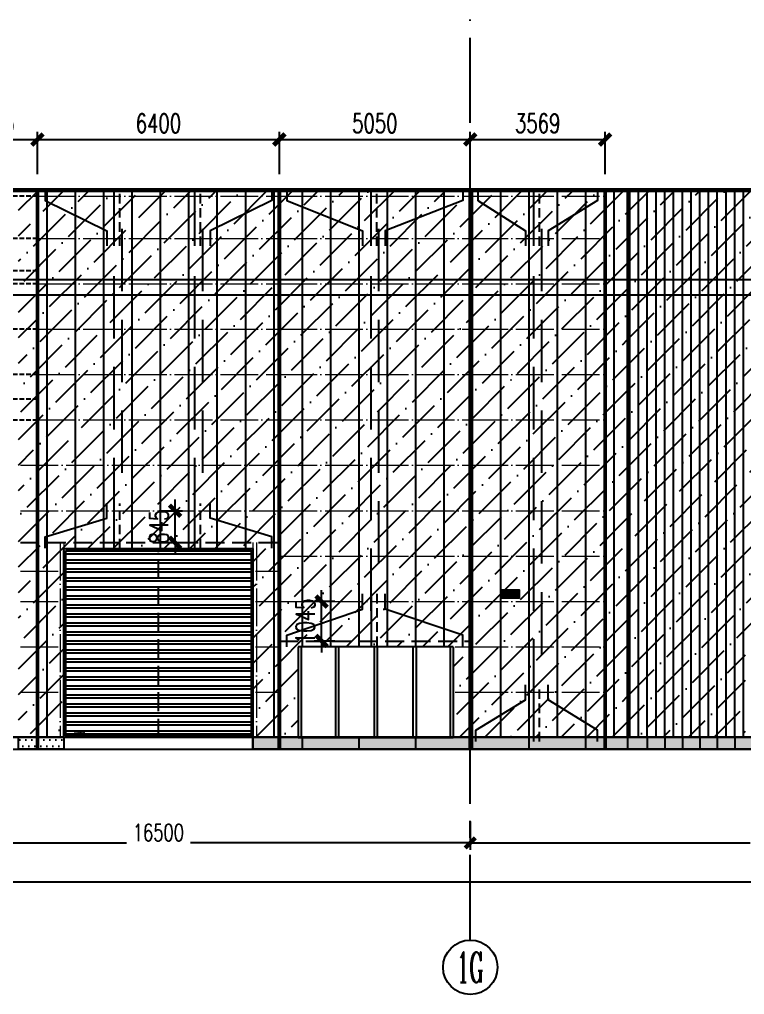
# Model space of a CAD drawing. Extents: x -2072575 to 87763, y -155913 to 742026.
# Drawn here: x -1967765 to -1948584, y 501003 to 526778 of the extents above; entities that cross this region are included whole.
import ezdxf
from ezdxf.enums import TextEntityAlignment as Align

# ---------------------------------------------------------------- set-up
doc = ezdxf.new("R2010")
doc.units = 0
doc.header["$LTSCALE"] = 1000
for name, pattern in [('20剖面图$0$DASH', [0.35, 0.25, -0.1]), ('__DASH', [0.35, 0.25, -0.1]), ('CENTER', [2, 1.25, -0.25, 0.25, -0.25]), ('CENTER2', [28.575, 19.05, -3.175, 3.175, -3.175]), ('DASHED', [0.75, 0.5, -0.25]), ('DOT', [0.25, 0, -0.25]), ('DOTE', [2.42, 2, -0.2, 0.02, -0.2]), ('HIDDEN2', [0.1875, 0.125, -0.0625])]:
    doc.linetypes.add(name, pattern=pattern)
doc.layers.get('Defpoints').update_dxf_attribs({"color": 210})
for name, color, linetype in [('!ZN1-填充-8', 8, 'Continuous'), ('112铝材投影', 112, 'Continuous'), ('12圆钢+30钢套管撑杆', 3, 'Continuous'), ('12圆钢斜拉条', 30, 'Continuous'), ('12圆钢直拉条', 22, 'Continuous'), ('250×150×4.5×8 H型钢', 3, 'HIDDEN2'), ('3符号', 3, 'Continuous'), ('3铝板幕墙', 3, 'Continuous'), ('4玻璃幕墙', 4, 'Continuous'), ('60x60x5钢方管', 6, '20剖面图$0$DASH'), ('A-AXIS-DOTE', 14, 'DOTE'), ('A-AXIS-DP', 126, 'Continuous'), ('A-HATCH-2', 251, 'Continuous'), ('A-LIN-V', 9, 'Continuous'), ('A-门窗表显示尺寸', 160, 'Continuous'), ('AS-WALL', 40, 'Continuous'), ('DIM', 173, 'Continuous'), ('DOT', 8, 'DOT'), ('DOTE', 1, 'CENTER'), ('压型钢板', 23, 'Continuous')]:
    doc.layers.add(name, color=color, linetype=linetype)
doc.layers.add('冷弯薄壁C型钢 250x75x20x3.0', color=51, linetype='DOTE', lineweight=0)
doc.layers.add('梁', color=4, linetype='Continuous', lineweight=18)
doc.styles.add('_TCH_AXIS', font='COMPLEX', dxfattribs={"bigfont": 'GBCBIG'})
doc.styles.add('A-STANDARD', font='SIMPLEX', dxfattribs={"bigfont": 'GBCBIG'})
doc.styles.add('DHTEXT-1', font='romans.shx', dxfattribs={"width": 0.7, "bigfont": 'chinese.shx'})
doc.dimstyles.new('ZN180', dxfattribs={"dimscale": 180, "dimtxt": 2.5, "dimasz": 1.5, "dimexe": 1, "dimexo": 2, "dimgap": 0.9, "dimtad": 1, "dimdec": 0, "dimdsep": 46, "dimtxsty": 'DHTEXT-1', "dimblk": 'ARCHTICK', "dimcen": 2.5, "dimclrd": 173, "dimclre": 173, "dimclrt": 7, "dimazin": 2, "dimtfac": 1, "dimtdec": 0, "dimtix": 1, "dimtmove": 2, "dimatfit": 3, "dimfxl": 0, "dimarcsym": 0})
doc.dimstyles.new('ZN200', dxfattribs={"dimscale": 200, "dimtxt": 2.5, "dimasz": 1.5, "dimexe": 1, "dimexo": 2, "dimgap": 0.9, "dimtad": 1, "dimdec": 0, "dimdsep": 46, "dimtxsty": 'DHTEXT-1', "dimblk": 'ARCHTICK', "dimcen": 2.5, "dimclrd": 173, "dimclre": 173, "dimclrt": 7, "dimazin": 2, "dimtfac": 1, "dimtdec": 0, "dimtix": 1, "dimtmove": 2, "dimatfit": 3, "dimfxl": 0, "dimtolj": 1, "dimtzin": 0, "dimarcsym": 0})
pattern_1 = [(0, (2053939.9, -507792.86), (79.375, 158.75), [0, -158.75])]
pattern_2 = [(45, (2053939.9, -503214.68), (252.5697, 926.08891), [1190.625, -238.125, 0, -238.125])]

# ---------------------------------------------------------------- blocks, each defined once
blk = doc.blocks.new('_ArchTick')
at = {"color": 0, "linetype": 'ByBlock', "const_width": 0.4}
blk.add_lwpolyline([(-0.5, -0.5), (0.5, 0.5)], dxfattribs=at)
blk = doc.blocks.new('*D1727')
at = {"layer": 'Defpoints', "color": 0, "ltscale": 1800, "transparency": 16777216}
for p in [(-800, -1855), (125700, -1855), (125700, -3824)]:
    blk.add_point(p, dxfattribs=at)
at = {"layer": 'DIM', "color": 173, "linetype": 'ByBlock', "lineweight": -2, "ltscale": 1800, "transparency": 16777216}
for p, q in [((-800, -2215), (-800, -4004)), ((125700, -2215), (125700, -4004)), ((-800, -3824), (61456, -3824)), ((125700, -3824), (63445, -3824))]:
    blk.add_line(p, q, dxfattribs=at)
at = {"layer": 'DIM', "color": 173, "lineweight": -2, "ltscale": 1800, "transparency": 16777216, "xscale": 270, "yscale": 270, "zscale": 270, "rotation": 180}
blk.add_blockref('_ArchTick', (-800, -3824), dxfattribs=at)
at = {"layer": 'DIM', "color": 173, "lineweight": -2, "ltscale": 1800, "transparency": 16777216, "xscale": 270, "yscale": 270, "zscale": 270}
blk.add_blockref('_ArchTick', (125700, -3824), dxfattribs=at)
at = {"layer": 'DIM', "color": 7, "ltscale": 1800, "transparency": 16777216, "insert": (62450, -3549), "char_height": 450, "attachment_point": 5, "style": 'DHTEXT-1'}
blk.add_mtext('126500', dxfattribs=at)
blk = doc.blocks.new('*D1735')
at = {"layer": 'Defpoints', "color": 0, "ltscale": 1800, "transparency": 16777216}
for p in [(98100, -1855), (114600, -1855), (114600, -2784)]:
    blk.add_point(p, dxfattribs=at)
at = {"layer": 'DIM', "color": 173, "linetype": 'ByBlock', "lineweight": -2, "ltscale": 1800, "transparency": 16777216}
for p, q in [((98100, -2215), (98100, -2964)), ((114600, -2215), (114600, -2964)), ((98100, -2784), (105506, -2784)), ((114600, -2784), (107195, -2784))]:
    blk.add_line(p, q, dxfattribs=at)
at = {"layer": 'DIM', "color": 173, "lineweight": -2, "ltscale": 1800, "transparency": 16777216, "xscale": 270, "yscale": 270, "zscale": 270, "rotation": 180}
blk.add_blockref('_ArchTick', (98100, -2784), dxfattribs=at)
at = {"layer": 'DIM', "color": 173, "lineweight": -2, "ltscale": 1800, "transparency": 16777216, "xscale": 270, "yscale": 270, "zscale": 270}
blk.add_blockref('_ArchTick', (114600, -2784), dxfattribs=at)
at = {"layer": 'DIM', "color": 7, "ltscale": 1800, "transparency": 16777216, "insert": (106350, -2509), "char_height": 450, "attachment_point": 5, "style": 'DHTEXT-1'}
blk.add_mtext('16500', dxfattribs=at)
blk = doc.blocks.new('*D1736')
at = {"layer": 'Defpoints', "color": 0, "ltscale": 1800, "transparency": 16777216}
for p in [(81600, -1855), (98100, -1855), (98100, -2784)]:
    blk.add_point(p, dxfattribs=at)
at = {"layer": 'DIM', "color": 173, "linetype": 'ByBlock', "lineweight": -2, "ltscale": 1800, "transparency": 16777216}
for p, q in [((81600, -2215), (81600, -2964)), ((98100, -2215), (98100, -2964)), ((81600, -2784), (89006, -2784)), ((98100, -2784), (90695, -2784))]:
    blk.add_line(p, q, dxfattribs=at)
at = {"layer": 'DIM', "color": 173, "lineweight": -2, "ltscale": 1800, "transparency": 16777216, "xscale": 270, "yscale": 270, "zscale": 270, "rotation": 180}
blk.add_blockref('_ArchTick', (81600, -2784), dxfattribs=at)
at = {"layer": 'DIM', "color": 173, "lineweight": -2, "ltscale": 1800, "transparency": 16777216, "xscale": 270, "yscale": 270, "zscale": 270}
blk.add_blockref('_ArchTick', (98100, -2784), dxfattribs=at)
at = {"layer": 'DIM', "color": 7, "ltscale": 1800, "transparency": 16777216, "insert": (89850, -2509), "char_height": 450, "attachment_point": 5, "style": 'DHTEXT-1'}
blk.add_mtext('16500', dxfattribs=at)
blk = doc.blocks.new('卓越-轴号')
blk.add_circle((0, 0), 4)
at = {"color": 0, "style": '_TCH_AXIS', "width": 1.041667, "flags": 8}
blk.add_attdef('A', text='', height=4.48, dxfattribs=at).set_placement((-2, -2.24), (2, -2.24), align=Align.FIT)
blk = doc.blocks.new('20250915085932')
at = {"layer": '!ZN1-填充-8'}
h = blk.add_hatch(dxfattribs=at)
h.set_pattern_fill('ANSI36', color=252, scale=300, style=0)
h.set_pattern_definition(pattern_2)
h.paths.add_polyline_path([(102262, 12), (97650, 12), (93550, 12), (93550, 0), (97650, 0), (97650, 2400), (93550, 2400), (93550, 12), (92350, 12), (92350, 5000), (87350, 5000), (87350, 12), (86150, 12), (86150, 14450), (102262, 14450)])
h = blk.add_hatch(dxfattribs=at)
h.set_pattern_fill('ANSI36', color=252, scale=300, style=0)
h.set_pattern_definition(pattern_2)
h.paths.add_polyline_path([(106491, 2400), (105995, 0), (105381, 0), (105381, 2400)], flags=17)
h.paths.add_polyline_path([(125700, 1200), (125700, 2400), (125531, 2400), (125531, 1200), (106491, 1200), (106491, 2400), (125700, 2400), (125700, 14450), (102262, 14450), (102262, 0), (102257, 0), (102262, 12), (125700, 12)])
at = {"layer": '!ZN1-填充-8', "ltscale": 3000}
h = blk.add_hatch(dxfattribs=at)
h.set_pattern_fill('PLAST', color=252, scale=20)
h.set_pattern_definition([(0, (1763880.164, -516237.45), (0, 63.5), []), (0, (1763880.164, -516229.515), (0, 63.5), []), (0, (1763880.164, -516221.58), (0, 63.5), [])])
h.paths.add_polyline_path([(98930, 3730), (99370, 3730), (99370, 3870), (98930, 3870)])
at = {"layer": '!ZN1-填充-8'}
h = blk.add_hatch(dxfattribs=at)
h.set_pattern_fill('DOTS', color=252, scale=100, style=0)
h.set_pattern_definition(pattern_1)
h.paths.add_polyline_path([(86150, 12), (87350, 12), (87350, -300), (86150, -300)])
h = blk.add_hatch(dxfattribs=at)
h.set_pattern_fill('DOTS', color=252, scale=100, style=0)
h.set_pattern_definition(pattern_1)
h.paths.add_polyline_path([(92350, 12), (125700, 12), (125700, -300), (92350, -300)])
at = {"layer": 'A-HATCH-2'}
h = blk.add_hatch(dxfattribs=at)
h.set_pattern_fill('ANSI32', color=252, scale=50, angle=45)
h.set_pattern_definition([(180, (1730830.16, -517237.45), (-1e-14, -238.125), []), (180, (1730750.8, -517158.08), (-1e-14, -238.125), [])])
h.paths.add_polyline_path([(87400, 4950), (92300, 4950), (92300, 50), (87400, 50)])
at = {"layer": '112铝材投影', "color": 252}
for points in [[(98900, 3700), (99400, 3700), (99400, 3900), (98900, 3900)], [(98930, 3730), (99370, 3730), (99370, 3870), (98930, 3870)]]:
    blk.add_lwpolyline(points, close=True, dxfattribs=at)
at = {"layer": '3铝板幕墙', "color": 252, "ltscale": 10}
for p, q in [((87350, 12), (15100, 12)), ((125700, 12), (92350, 12))]:
    blk.add_line(p, q, dxfattribs=at)
at = {"layer": '3铝板幕墙', "color": 252, "ltscale": 2000}
for p, q in [((87350, 12), (87350, -300)), ((92350, 12), (92350, -300)), ((93650, 12), (93650, -300)), ((95150, 12), (95150, -300)), ((96650, 12), (96650, -300)), ((98150, 12), (98150, -300)), ((99650, 12), (99650, -300)), ((101150, 12), (101150, -300)), ((102262, 12), (102262, -300)), ((102785, 12), (102785, -300)), ((103248, 12), (103248, -300)), ((103711, 12), (103711, -300)), ((104174, 12), (104174, -300)), ((104636, 12), (104636, -300)), ((105099, 12), (105099, -300))]:
    blk.add_line(p, q, dxfattribs=at)
for points in [[(86150, 12), (87350, 12), (87350, -300), (86150, -300)], [(92350, 12), (125700, 12), (125700, -300), (92350, -300)]]:
    blk.add_lwpolyline(points, close=True, dxfattribs=at)
at = {"layer": '4玻璃幕墙', "color": 252, "ltscale": 1.5}
for p, q in [((93550, 2400), (93550, 0)), ((97650, 2400), (93550, 2400)), ((93630, 2400), (93630, 0)), ((94535, 2400), (94535, 0)), ((94615, 2400), (94615, 0)), ((95560, 2400), (95560, 0)), ((95640, 2400), (95640, 0)), ((96585, 2400), (96585, 0)), ((96665, 2400), (96665, 0)), ((97570, 2400), (97570, 0)), ((97650, 2400), (97650, 0)), ((93550, 0), (97650, 0))]:
    blk.add_line(p, q, dxfattribs=at)
at = {"layer": 'A-AXIS-DOTE', "color": 252, "linetype": '__DASH', "ltscale": 2}
blk.add_line((89850, 0), (89850, 5000), dxfattribs=at)
at = {"layer": 'A-LIN-V', "color": 252}
for p, q in [((15200, 14500), (125700, 14500)), ((15200, 14450), (125700, 14450)), ((102262, 14500), (102262, -300)), ((87350, 0), (87350, -300)), ((92350, 0), (92350, -300))]:
    blk.add_line(p, q, dxfattribs=at)
blk.add_lwpolyline([(87350, 5000), (92350, 5000), (92350, 0), (87350, 0)], close=True, dxfattribs=at)
at = {"layer": 'A-门窗表显示尺寸', "color": 252}
blk.add_lwpolyline([(87400, 4950), (92300, 4950), (92300, 50), (87400, 50)], close=True, dxfattribs=at)
at = {"layer": '压型钢板', "color": 252, "ltscale": 10}
for p, q in [((86900, 14500), (86900, 12)), ((87650, 14500), (87650, 5000)), ((88400, 14500), (88400, 5000)), ((89150, 14500), (89150, 5000)), ((89900, 14500), (89900, 5000)), ((90650, 14500), (90650, 5000)), ((91400, 14500), (91400, 5000)), ((92150, 14500), (92150, 5000)), ((92900, 14500), (92900, 12)), ((93650, 14500), (93650, 2400)), ((94400, 14500), (94400, 2400)), ((95150, 14500), (95150, 2400)), ((95900, 14500), (95900, 2400)), ((96650, 14500), (96650, 2400)), ((97400, 14500), (97400, 2400)), ((98150, 14500), (98150, 12)), ((98900, 14500), (98900, 12)), ((99650, 14500), (99650, 12)), ((100400, 14500), (100400, 12)), ((101150, 14500), (101150, 12)), ((101900, 14500), (101900, 12)), ((102262, 12), (102262, 14500)), ((102262, 12), (102262, 14500)), ((102322, 12), (102322, 14500)), ((102553, 12), (102553, 14500)), ((102785, 12), (102785, 14500)), ((103016, 12), (103016, 14500)), ((103248, 12), (103248, 14500)), ((103479, 12), (103479, 14500)), ((103711, 12), (103711, 14500)), ((103942, 12), (103942, 14500)), ((104174, 12), (104174, 14500)), ((104405, 12), (104405, 14500)), ((104636, 12), (104636, 14500)), ((104868, 12), (104868, 14500)), ((105099, 12), (105099, 14500)), ((105331, 12), (105331, 14500))]:
    blk.add_line(p, q, dxfattribs=at)
at = {"layer": 'A-门窗表显示尺寸', "color": 252, "style": 'A-STANDARD', "width": 0.705882}
blk.add_text('JLM5050', height=59.5, dxfattribs=at).set_placement((87600, 80))
blk = doc.blocks.new('A$C9759542a')
at = {"layer": '3铝板幕墙', "ltscale": 1000}
blk.add_blockref('20250915085932', (0, 0), dxfattribs=at)
blk = doc.blocks.new('*D3343')
at = {"layer": 'Defpoints', "color": 0, "ltscale": 10, "transparency": 16777216}
for p in [(-1952271, 523606), (-1955840, 522293), (-1952271, 522293)]:
    blk.add_point(p, dxfattribs=at)
at = {"layer": 'DIM', "color": 173, "linetype": 'ByBlock', "lineweight": -2, "ltscale": 10, "transparency": 16777216}
for p, q in [((-1955840, 522693), (-1955840, 523806)), ((-1952271, 522693), (-1952271, 523806)), ((-1955840, 523606), (-1952271, 523606))]:
    blk.add_line(p, q, dxfattribs=at)
at = {"layer": 'DIM', "color": 173, "lineweight": -2, "ltscale": 10, "transparency": 16777216, "xscale": 300, "yscale": 300, "zscale": 300, "rotation": 180}
blk.add_blockref('_ArchTick', (-1955840, 523606), dxfattribs=at)
at = {"layer": 'DIM', "color": 173, "lineweight": -2, "ltscale": 10, "transparency": 16777216, "xscale": 300, "yscale": 300, "zscale": 300}
blk.add_blockref('_ArchTick', (-1952271, 523606), dxfattribs=at)
at = {"layer": 'DIM', "color": 7, "ltscale": 10, "transparency": 16777216, "insert": (-1954056, 524036), "char_height": 500, "attachment_point": 5, "style": 'DHTEXT-1'}
blk.add_mtext('\\A1;3569', dxfattribs=at)
blk = doc.blocks.new('*D3344')
at = {"layer": 'Defpoints', "color": 0, "ltscale": 10, "transparency": 16777216}
for p in [(-1955840, 523606), (-1960890, 522293), (-1955840, 522293)]:
    blk.add_point(p, dxfattribs=at)
at = {"layer": 'DIM', "color": 173, "linetype": 'ByBlock', "lineweight": -2, "ltscale": 10, "transparency": 16777216}
for p, q in [((-1960890, 522693), (-1960890, 523806)), ((-1955840, 522693), (-1955840, 523806)), ((-1960890, 523606), (-1955840, 523606))]:
    blk.add_line(p, q, dxfattribs=at)
at = {"layer": 'DIM', "color": 173, "lineweight": -2, "ltscale": 10, "transparency": 16777216, "xscale": 300, "yscale": 300, "zscale": 300, "rotation": 180}
blk.add_blockref('_ArchTick', (-1960890, 523606), dxfattribs=at)
at = {"layer": 'DIM', "color": 173, "lineweight": -2, "ltscale": 10, "transparency": 16777216, "xscale": 300, "yscale": 300, "zscale": 300}
blk.add_blockref('_ArchTick', (-1955840, 523606), dxfattribs=at)
at = {"layer": 'DIM', "color": 7, "ltscale": 10, "transparency": 16777216, "insert": (-1958365, 524036), "char_height": 500, "attachment_point": 5, "style": 'DHTEXT-1'}
blk.add_mtext('\\A1;5050', dxfattribs=at)
blk = doc.blocks.new('*D3345')
at = {"layer": 'Defpoints', "color": 0, "ltscale": 10, "transparency": 16777216}
for p in [(-1960890, 523606), (-1967290, 522293), (-1960890, 522293)]:
    blk.add_point(p, dxfattribs=at)
at = {"layer": 'DIM', "color": 173, "linetype": 'ByBlock', "lineweight": -2, "ltscale": 10, "transparency": 16777216}
for p, q in [((-1967290, 522693), (-1967290, 523806)), ((-1960890, 522693), (-1960890, 523806)), ((-1967290, 523606), (-1960890, 523606))]:
    blk.add_line(p, q, dxfattribs=at)
at = {"layer": 'DIM', "color": 173, "lineweight": -2, "ltscale": 10, "transparency": 16777216, "xscale": 300, "yscale": 300, "zscale": 300, "rotation": 180}
blk.add_blockref('_ArchTick', (-1967290, 523606), dxfattribs=at)
at = {"layer": 'DIM', "color": 173, "lineweight": -2, "ltscale": 10, "transparency": 16777216, "xscale": 300, "yscale": 300, "zscale": 300}
blk.add_blockref('_ArchTick', (-1960890, 523606), dxfattribs=at)
at = {"layer": 'DIM', "color": 7, "ltscale": 10, "transparency": 16777216, "insert": (-1964090, 524036), "char_height": 500, "attachment_point": 5, "style": 'DHTEXT-1'}
blk.add_mtext('\\A1;6400', dxfattribs=at)
blk = doc.blocks.new('*D3346')
at = {"layer": 'Defpoints', "color": 0, "ltscale": 10, "transparency": 16777216}
for p in [(-1967290, 523606), (-1969715, 522293), (-1967290, 522293)]:
    blk.add_point(p, dxfattribs=at)
at = {"layer": 'DIM', "color": 173, "linetype": 'ByBlock', "lineweight": -2, "ltscale": 10, "transparency": 16777216}
for p, q in [((-1969715, 522693), (-1969715, 523806)), ((-1967290, 522693), (-1967290, 523806)), ((-1969715, 523606), (-1967290, 523606))]:
    blk.add_line(p, q, dxfattribs=at)
at = {"layer": 'DIM', "color": 173, "lineweight": -2, "ltscale": 10, "transparency": 16777216, "xscale": 300, "yscale": 300, "zscale": 300, "rotation": 180}
blk.add_blockref('_ArchTick', (-1969715, 523606), dxfattribs=at)
at = {"layer": 'DIM', "color": 173, "lineweight": -2, "ltscale": 10, "transparency": 16777216, "xscale": 300, "yscale": 300, "zscale": 300}
blk.add_blockref('_ArchTick', (-1967290, 523606), dxfattribs=at)
at = {"layer": 'DIM', "color": 7, "ltscale": 10, "transparency": 16777216, "insert": (-1968502, 524036), "char_height": 500, "attachment_point": 5, "style": 'DHTEXT-1'}
blk.add_mtext('\\A1;2425', dxfattribs=at)
blk = doc.blocks.new('*D3363')
at = {"layer": 'Defpoints', "color": 0, "ltscale": 10, "transparency": 16777216}
for p in [(-1964466, 513793), (-1963649, 513793), (-1964466, 512948)]:
    blk.add_point(p, dxfattribs=at)
at = {"layer": 'DIM', "color": 173, "linetype": 'ByBlock', "lineweight": -2, "ltscale": 10, "transparency": 16777216}
for p, q in [((-1963649, 513793), (-1963649, 514093)), ((-1964066, 513793), (-1963449, 513793)), ((-1963649, 512948), (-1963649, 513793)), ((-1964066, 512948), (-1963449, 512948)), ((-1963649, 512948), (-1963649, 512648))]:
    blk.add_line(p, q, dxfattribs=at)
at = {"layer": 'DIM', "color": 173, "lineweight": -2, "ltscale": 10, "transparency": 16777216, "xscale": 300, "yscale": 300, "zscale": 300}
for p, rotation in [((-1963649, 513793), 270), ((-1963649, 512948), 90)]:
    blk.add_blockref('_ArchTick', p, dxfattribs=dict(at, rotation=rotation))
at = {"layer": 'DIM', "color": 7, "ltscale": 10, "transparency": 16777216, "insert": (-1964079, 513370), "char_height": 500, "attachment_point": 5, "rotation": 90, "style": 'DHTEXT-1'}
blk.add_mtext('\\A1;845', dxfattribs=at)
blk = doc.blocks.new('*D3364')
at = {"layer": 'Defpoints', "color": 0, "ltscale": 10, "transparency": 16777216}
for p in [(-1959773, 511393), (-1959023, 511393), (-1959023, 510348)]:
    blk.add_point(p, dxfattribs=at)
at = {"layer": 'DIM', "color": 173, "linetype": 'ByBlock', "lineweight": -2, "ltscale": 10, "transparency": 16777216}
for p, q in [((-1959773, 511393), (-1959773, 511693)), ((-1959423, 511393), (-1959973, 511393)), ((-1959773, 510348), (-1959773, 511393)), ((-1959423, 510348), (-1959973, 510348)), ((-1959773, 510348), (-1959773, 510048))]:
    blk.add_line(p, q, dxfattribs=at)
at = {"layer": 'DIM', "color": 173, "lineweight": -2, "ltscale": 10, "transparency": 16777216, "xscale": 300, "yscale": 300, "zscale": 300}
for p, rotation in [((-1959773, 511393), 270), ((-1959773, 510348), 90)]:
    blk.add_blockref('_ArchTick', p, dxfattribs=dict(at, rotation=rotation))
at = {"layer": 'DIM', "color": 7, "ltscale": 10, "transparency": 16777216, "insert": (-1960203, 510870), "char_height": 500, "attachment_point": 5, "rotation": 90, "style": 'DHTEXT-1'}
blk.add_mtext('\\A1;1045', dxfattribs=at)
blk = doc.blocks.new('20250821135809')
at = {"layer": 'DOT', "linetype": 'CENTER2', "ltscale": 18}
for p, q in [((132193.4, 14500), (12930.2, 14500)), ((132193.4, 12100), (12930.2, 12100)), ((132193.4, 11700), (12930.2, 11700)), ((132193.4, 0), (-7168.5, 0))]:
    blk.add_line(p, q, dxfattribs=at)
at = {"layer": 'DOTE', "ltscale": 1.8}
blk.add_line((98100, -5350), (98100, 18985.3), dxfattribs=at)
at = {"layer": '3符号', "color": 7}
ref = blk.add_blockref('卓越-轴号', (98101.1, -6070), dxfattribs=dict(at, xscale=180, yscale=180, zscale=180))
ref.add_attrib('A', '1G', dxfattribs={"layer": '0', "color": 0, "height": 806.4, "style": '_TCH_AXIS', "width": 0.568182}).set_placement((97741.1, -6473.2), (98461.1, -6473.2), align=Align.FIT)
at = {"layer": 'DIM', "ltscale": 1800}
for base, p1, p2, picture, middle in [((125700, -3824.1), (-800, -1854.7), (125700, -1854.7), '*D1727', (62450, -3549.1)), ((98100, -2784.1), (81600, -1854.7), (98100, -1854.7), '*D1736', (89850, -2509.1)), ((114600, -2784.1), (98100, -1854.7), (114600, -1854.7), '*D1735', (106350, -2509.1))]:
    dim = blk.add_linear_dim(base=base, p1=p1, p2=p2, angle=0, dimstyle='ZN180', dxfattribs=at)
    dim.commit()
    dim.dimension.update_dxf_attribs({"geometry": picture, "text_midpoint": middle, "dimtype": 129})

msp = doc.modelspace()

# ---------------------------------------------------------------- block references
at = {"layer": '60x60x5钢方管', "ltscale": 0.5}
msp.add_blockref('A$C9759542a', (-2053939.9, 507792.9), dxfattribs=at)

# ---------------------------------------------------------------- next in the draw order: linework, layer by layer
at = {"layer": '12圆钢+30钢套管撑杆', "color": 3}
for p, q in [((-1965256.6, 520792.9), (-1965256.6, 522292.9)), ((-1963123.2, 520792.9), (-1963123.2, 522292.9)), ((-1958464.9, 520792.9), (-1958464.9, 522292.9)), ((-1954155.6, 520792.9), (-1954155.6, 522292.9)), ((-1965256.6, 512797.9), (-1965256.6, 513980.4)), ((-1963123.2, 512797.9), (-1963123.2, 513980.4)), ((-1958464.9, 511592.9), (-1958464.9, 510192.9)), ((-1954155.6, 507692.9), (-1954155.6, 509192.9))]:
    msp.add_line(p, q, dxfattribs=at)
at = {"layer": '12圆钢+30钢套管撑杆', "color": 3, "linetype": 'DASHED', "ltscale": 0.5}
for p, q in [((-1965106.6, 520792.9), (-1965106.6, 522292.9)), ((-1962973.2, 520792.9), (-1962973.2, 522292.9)), ((-1958314.9, 520792.9), (-1958314.9, 522292.9)), ((-1954005.6, 520792.9), (-1954005.6, 522292.9)), ((-1965106.6, 512797.9), (-1965106.6, 513980.4)), ((-1962973.2, 512797.9), (-1962973.2, 513980.4)), ((-1958314.9, 511592.9), (-1958314.9, 510192.9)), ((-1954005.6, 507692.9), (-1954005.6, 509192.9))]:
    msp.add_line(p, q, dxfattribs=at)
at = {"layer": '12圆钢斜拉条', "ltscale": 1000}
for points in [[(-1967089.9, 522292.9), (-1967089.9, 521992.9), (-1965456.4, 521192.9), (-1965456.4, 520792.9)], [(-1961089.9, 522292.9), (-1961089.9, 521992.9), (-1962723.4, 521192.9), (-1962723.4, 520792.9)], [(-1960689.9, 522292.9), (-1960689.9, 521992.9), (-1958689.9, 521192.9), (-1958689.9, 520792.9)], [(-1956039.9, 522292.9), (-1956039.9, 521992.9), (-1958089.9, 521192.9), (-1958089.9, 520792.9)], [(-1955639.9, 522292.9), (-1955639.9, 521992.9), (-1954380.6, 521192.9), (-1954380.6, 520792.9)], [(-1952471.4, 522292.9), (-1952471.4, 521992.9), (-1953780.6, 521192.9), (-1953780.6, 520792.9)], [(-1967089.9, 512797.9), (-1967089.9, 513097.9), (-1965456.4, 513592.9), (-1965456.4, 513992.9)], [(-1961089.9, 512797.9), (-1961089.9, 513097.9), (-1962723.4, 513592.9), (-1962723.4, 513992.9)], [(-1960689.9, 510197.9), (-1960689.9, 510497.9), (-1958689.9, 511192.9), (-1958689.9, 511592.9)], [(-1956039.9, 510197.9), (-1956039.9, 510497.9), (-1958089.9, 511192.9), (-1958089.9, 511592.9)], [(-1955689.9, 507692.9), (-1955689.9, 507992.9), (-1954380.6, 508792.9), (-1954380.6, 509192.9)], [(-1952471.4, 507692.9), (-1952471.4, 507992.9), (-1953780.6, 508792.9), (-1953780.6, 509192.9)]]:
    msp.add_lwpolyline(points, dxfattribs=at)
at = {"layer": '12圆钢直拉条', "ltscale": 1000}
for p, q in [((-1965056.6, 521242.9), (-1965056.6, 519592.9)), ((-1962923.2, 521242.9), (-1962923.2, 519592.9)), ((-1958264.9, 521242.9), (-1958264.9, 519592.9)), ((-1953955.6, 521242.9), (-1953955.6, 519592.9)), ((-1965256.6, 518342.9), (-1965256.6, 519992.9)), ((-1963123.2, 518342.9), (-1963123.2, 519992.9)), ((-1958464.9, 518342.9), (-1958464.9, 519992.9)), ((-1954155.6, 518342.9), (-1954155.6, 519992.9)), ((-1965056.6, 518842.9), (-1965056.6, 517192.9)), ((-1962923.2, 518842.9), (-1962923.2, 517192.9)), ((-1958264.9, 518842.9), (-1958264.9, 517192.9)), ((-1953955.6, 518842.9), (-1953955.6, 517192.9)), ((-1965256.6, 515942.9), (-1965256.6, 517592.9)), ((-1963123.2, 515942.9), (-1963123.2, 517592.9)), ((-1958464.9, 515942.9), (-1958464.9, 517592.9)), ((-1954155.6, 515942.9), (-1954155.6, 517592.9)), ((-1965056.6, 516442.9), (-1965056.6, 514792.9)), ((-1962923.2, 516442.9), (-1962923.2, 514792.9)), ((-1958264.9, 516442.9), (-1958264.9, 514792.9)), ((-1953955.6, 516442.9), (-1953955.6, 514792.9)), ((-1965256.6, 513542.9), (-1965256.6, 515192.9)), ((-1963123.2, 513542.9), (-1963123.2, 515192.9)), ((-1958464.9, 513542.9), (-1958464.9, 515192.9)), ((-1954155.6, 513542.9), (-1954155.6, 515192.9)), ((-1958264.9, 514042.9), (-1958264.9, 512392.9)), ((-1953955.6, 514042.9), (-1953955.6, 512392.9)), ((-1958464.9, 511142.9), (-1958464.9, 512792.9)), ((-1954155.6, 511142.9), (-1954155.6, 512792.9)), ((-1953955.6, 511642.9), (-1953955.6, 509992.9)), ((-1954155.6, 508742.9), (-1954155.6, 510392.9))]:
    msp.add_line(p, q, dxfattribs=at)
at = {"layer": '250×150×4.5×8 H型钢', "linetype": '20剖面图$0$DASH', "ltscale": 2}
for p, q in [((-1967739.9, 512947.9), (-1960889.9, 512947.9)), ((-1960889.9, 510347.9), (-1955839.9, 510347.9))]:
    msp.add_line(p, q, dxfattribs=at)
at = {"layer": '60x60x5钢方管', "ltscale": 0.5}
for p, q in [((-1967289.8, 522110), (-1969714.9, 522110)), ((-1967289.8, 520992.9), (-1969714.9, 520992.9)), ((-1967289.8, 520133.8), (-1969714.9, 520133.8)), ((-1967289.8, 519787.2), (-1969714.9, 519787.2)), ((-1967289.8, 518592.9), (-1969714.9, 518592.9)), ((-1967289.8, 517392.9), (-1969714.9, 517392.9)), ((-1967289.8, 516737.9), (-1969714.9, 516737.9)), ((-1967289.8, 516187.2, 0), (-1969714.9, 516187.2, 0))]:
    msp.add_line(p, q, dxfattribs=at)
at = {"layer": 'AS-WALL'}
msp.add_line((-2061108.4, 507492.9), (-1921746.5, 507492.9), dxfattribs=at)
at = {"layer": '冷弯薄壁C型钢 250x75x20x3.0', "ltscale": 0.5}
for p, q in [((-1967289.9, 522105.4), (-1960889.9, 522105.4)), ((-1960889.9, 522105.4), (-1955839.9, 522105.4)), ((-1955839.9, 522105.4), (-1952271.4, 522105.4)), ((-1967289.9, 520992.9), (-1960889.9, 520992.9)), ((-1960889.9, 520992.9), (-1955839.9, 520992.9)), ((-1955839.9, 520992.9), (-1952271.4, 520992.9)), ((-1967289.9, 519792.9), (-1960889.9, 519792.9)), ((-1960889.9, 519792.9), (-1955839.9, 519792.9)), ((-1955839.9, 519792.9), (-1952271.4, 519792.9)), ((-1967289.9, 518592.9), (-1960889.9, 518592.9)), ((-1960889.9, 518592.9), (-1955839.9, 518592.9)), ((-1955839.9, 518592.9), (-1952271.4, 518592.9)), ((-1967289.9, 517392.9), (-1960889.9, 517392.9)), ((-1960889.9, 517392.9), (-1955839.9, 517392.9)), ((-1955839.9, 517392.9), (-1952271.4, 517392.9)), ((-1967289.9, 516192.9), (-1960889.9, 516192.9)), ((-1960889.9, 516192.9), (-1955839.9, 516192.9)), ((-1955839.9, 516192.9), (-1952271.4, 516192.9)), ((-1967739.9, 514992.9), (-1960889.9, 514992.9)), ((-1960889.9, 514992.9), (-1955839.9, 514992.9)), ((-1955839.9, 514992.9), (-1952271.4, 514992.9)), ((-1967739.9, 513792.9), (-1960889.9, 513792.9)), ((-1960889.9, 513792.9), (-1955839.9, 513792.9)), ((-1955839.9, 513792.9), (-1952271.4, 513792.9)), ((-1966687.5, 512947.9), (-1966687.5, 507792.9)), ((-1966589.9, 512947.9), (-1966589.9, 507792.9)), ((-1961589.9, 512947.9), (-1961589.9, 507792.9)), ((-1961492.3, 512947.9), (-1961492.3, 507792.9)), ((-1960889.9, 512592.9), (-1955839.9, 512592.9)), ((-1955839.9, 512592.9), (-1952271.4, 512592.9)), ((-1967739.9, 512192.9), (-1966659.9, 512192.9)), ((-1961519.9, 512192.9), (-1960889.9, 512192.9)), ((-1967739.9, 511392.9), (-1966659.9, 511392.9)), ((-1961519.9, 511392.9), (-1960889.9, 511392.9)), ((-1960889.9, 511392.9), (-1955839.9, 511392.9)), ((-1955839.9, 511392.9), (-1952271.4, 511392.9)), ((-1967739.9, 510192.9), (-1966659.9, 510192.9)), ((-1961519.9, 510192.9), (-1960889.9, 510192.9)), ((-1956239.9, 510192.9), (-1955839.9, 510192.9)), ((-1955839.9, 510192.9), (-1952271.4, 510192.9)), ((-1967739.9, 508992.9), (-1966659.9, 508992.9)), ((-1961519.9, 508992.9), (-1960889.9, 508992.9)), ((-1956239.9, 508992.9), (-1955839.9, 508992.9)), ((-1955839.9, 508992.9), (-1952271.4, 508992.9)), ((-1967739.9, 507792.9), (-1966659.9, 507792.9)), ((-1961519.9, 507792.9), (-1960889.9, 507792.9)), ((-1956239.9, 507792.9), (-1955839.9, 507792.9)), ((-1955839.9, 507792.9), (-1952471.4, 507792.9))]:
    msp.add_line(p, q, dxfattribs=at)
at = {"layer": '梁', "ltscale": 10, "const_width": 100}
for points in [[(-1967289.9, 522292.9), (-1967289.9, 507492.9)], [(-1960889.9, 522292.9), (-1960889.9, 507492.9)], [(-1955839.9, 522292.9), (-1955839.9, 507492.9)], [(-1952271.4, 522292.9), (-1952271.4, 507492.9)]]:
    msp.add_lwpolyline(points, dxfattribs=at)

# ---------------------------------------------------------------- next in the draw order: block references
at = {"layer": 'A-AXIS-DP', "ltscale": 2800}
msp.add_blockref('20250821135809', (-2053939.9, 507792.9), dxfattribs=at)

# ---------------------------------------------------------------- next in the draw order: dimensions: what is measured, and where the dimension line sits
at = {"layer": 'DIM', "ltscale": 10}
for base, p1, p2, picture, middle in [((-1967289.9, 523606.5), (-1969714.9, 522292.9), (-1967289.9, 522292.9), '*D3346', (-1968502.4, 524036.5)), ((-1960889.9, 523606.5), (-1967289.9, 522292.9), (-1960889.9, 522292.9), '*D3345', (-1964089.9, 524036.5)), ((-1955839.9, 523606.5), (-1960889.9, 522292.9), (-1955839.9, 522292.9), '*D3344', (-1958364.9, 524036.5)), ((-1952271.3884, 523606.4538), (-1955839.8959, 522292.8645), (-1952271.3884, 522292.8645), '*D3343', (-1954055.6421, 524036.4538))]:
    dim = msp.add_linear_dim(base=base, p1=p1, p2=p2, dimstyle='ZN200', override={"dimfxl": 2}, dxfattribs=at)
    dim.commit()
    dim.dimension.update_dxf_attribs({"geometry": picture, "text_midpoint": middle})
for base, p1, p2, picture, middle in [((-1963649, 513792.9), (-1964466.1, 512947.9), (-1964466.1, 513792.9), '*D3363', (-1964079, 513370.4)), ((-1959772.8, 511392.9), (-1959023.3, 510347.9), (-1959023.3, 511392.9), '*D3364', (-1960202.8, 510870.4))]:
    dim = msp.add_linear_dim(base=base, p1=p1, p2=p2, angle=90, dimstyle='ZN200', override={"dimfxl": 2}, dxfattribs=at)
    dim.commit()
    dim.dimension.update_dxf_attribs({"geometry": picture, "text_midpoint": middle})

doc.saveas('drawing.dxf')
